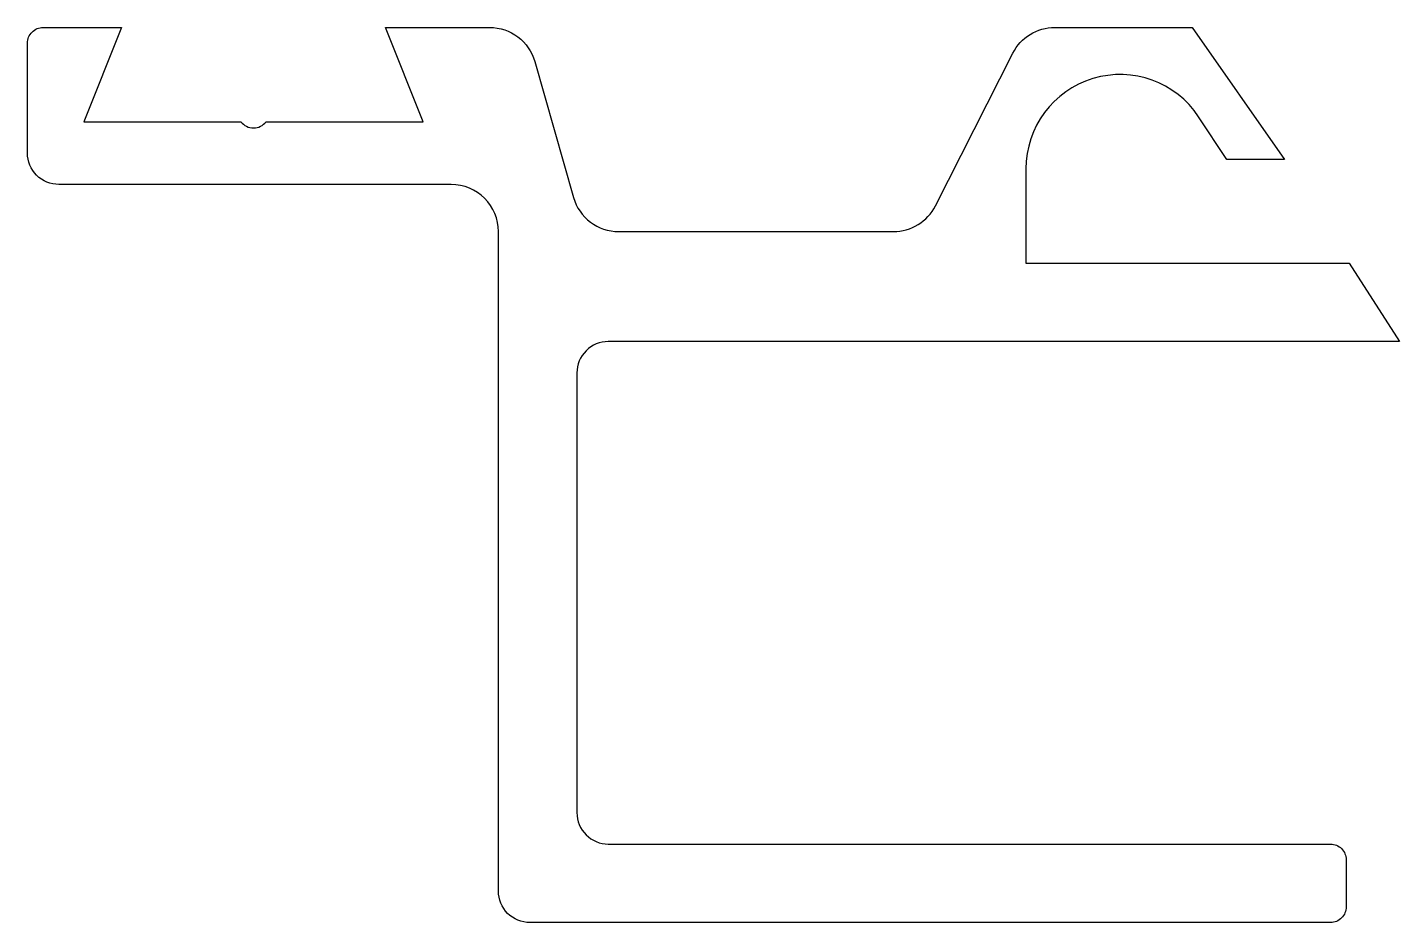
# Model space of a CAD drawing. Extents: x 233.6 to 277.3, y 235.3 to 263.8.
import ezdxf

# ---------------------------------------------------------------- set-up
doc = ezdxf.new("R2010")
doc.units = 0
doc.layers.add('ANA', color=220, linetype='CONTINUOUS')

msp = doc.modelspace()

# ---------------------------------------------------------------- linework, layer by layer
at = {"layer": 'ANA'}
msp.add_lwpolyline([(236.646, 263.819), (235.446, 260.819), (240.446, 260.819, 0.5), (241.246, 260.819), (246.246, 260.819), (245.046, 263.819), (248.363, 263.819, -0.335145), (249.806, 262.73), (251.036, 258.408, 0.335145), (252.479, 257.319), (261.225, 257.319, 0.282422), (262.563, 258.14), (265.029, 262.998, -0.282422), (266.367, 263.819), (270.746, 263.819), (273.686, 259.619), (271.846, 259.619), (270.947, 260.976, 0.743154), (265.446, 259.319), (265.446, 256.319), (275.746, 256.319), (277.346, 253.819), (252.146, 253.819, 0.414214), (251.146, 252.819), (251.146, 238.819, 0.414214), (252.146, 237.819), (275.146, 237.819, -0.414214), (275.646, 237.319), (275.646, 235.819, -0.414214), (275.146, 235.319), (249.646, 235.319, -0.414214), (248.646, 236.319), (248.646, 257.319, 0.414214), (247.146, 258.819), (234.646, 258.819, -0.414214), (233.646, 259.819), (233.646, 263.319, -0.414214), (234.146, 263.819)], format="xyb", close=True, dxfattribs=at)

doc.saveas('drawing.dxf')
